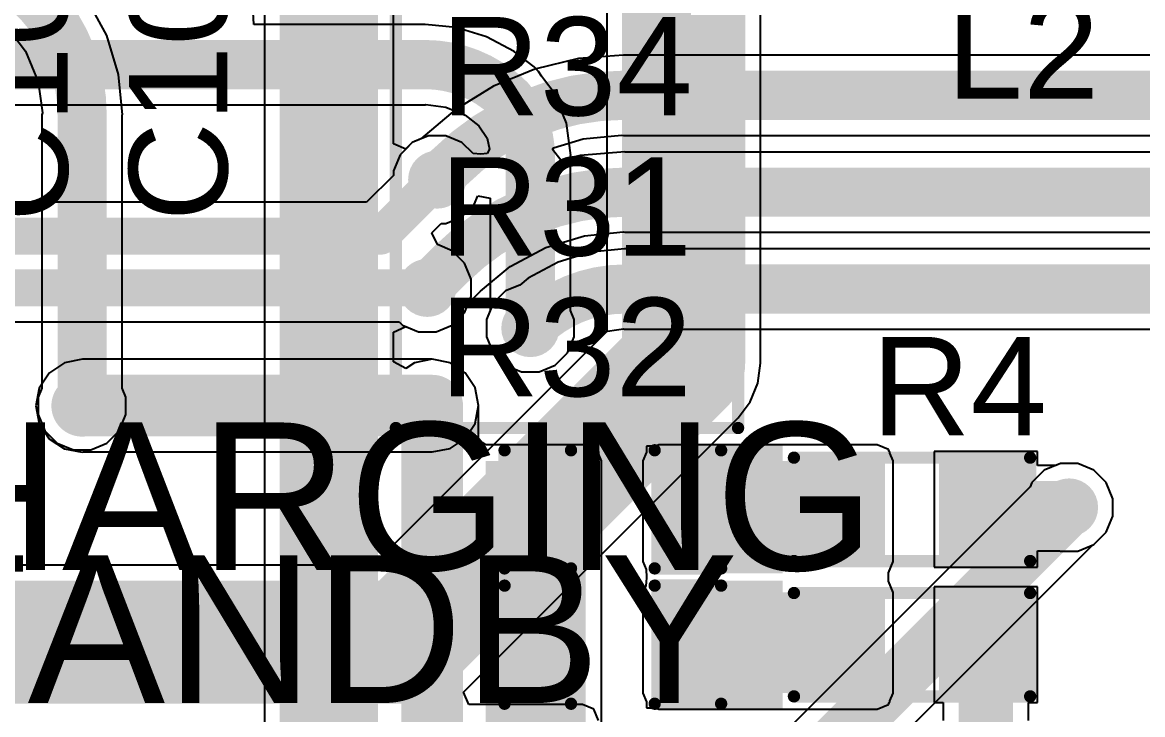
# Model space of a CAD drawing. Header units: millimetres. Extents: x -0.21 to 2.41, y -2.08 to 4.57.
# Drawn here: x 1.5797 to 2.035, y -0.9485 to -0.6672 of the extents above; entities that cross this region are included whole.
import ezdxf

# ---------------------------------------------------------------- set-up
doc = ezdxf.new("R2010")
doc.units = ezdxf.units.MM
doc.header["$MEASUREMENT"] = 0
for name, color, linetype in [('BottomLayer', 5, 'Continuous'), ('TopLayer', 1, 'Continuous'), ('TopOverlay', 2, 'Continuous'), ('TopPaste', 8, 'Continuous'), ('TopSolder', 216, 'Continuous'), ('ViaHoleLayer', 16, 'Continuous')]:
    doc.layers.add(name, color=color, linetype=linetype)
doc.styles.add('Arial', font='', dxfattribs={"height": 0.2})
doc.styles.get('Arial').set_extended_font_data('Arial')

# ---------------------------------------------------------------- blocks, each defined once
blk = doc.blocks.new('R___0603_85')
at = {"layer": 'TopLayer'}
for points in [[(-0.015, 0.0175), (-0.015, -0.0175), (-0.045, -0.0175), (-0.045, 0.0175)], [(0.045, 0.0175), (0.045, -0.0175), (0.015, -0.0175), (0.015, 0.0175)]]:
    blk.add_hatch(color=1, dxfattribs=at).paths.add_polyline_path(points)
at = {"layer": 'TopPaste'}
for points in [[(-0.015, 0.0175), (-0.015, -0.0175), (-0.045, -0.0175), (-0.045, 0.0175)], [(0.045, 0.0175), (0.045, -0.0175), (0.015, -0.0175), (0.015, 0.0175)]]:
    blk.add_hatch(color=8, dxfattribs=at).paths.add_polyline_path(points)
at = {"layer": 'TopSolder'}
for points in [[(-0.011, 0.0215), (-0.011, -0.0215), (-0.049, -0.0215), (-0.049, 0.0215)], [(0.049, 0.0215), (0.049, -0.0215), (0.011, -0.0215), (0.011, 0.0215)]]:
    blk.add_hatch(color=216, dxfattribs=at).paths.add_polyline_path(points)
at = {"layer": 'TopOverlay', "const_width": 0.005}
for points in [[(-0.048, -0.021), (-0.048, 0.021)], [(-0.048, 0.021), (0.048, 0.021)], [(0.048, -0.021), (0.048, 0.021)], [(-0.048, -0.021), (0.048, -0.021)]]:
    blk.add_lwpolyline(points, dxfattribs=at)
at = {"layer": 'TopOverlay', "const_width": 0.0025}
for points in [[(-0.04925, 0.021, 1), (-0.04675, 0.021, 1)], [(-0.04925, 0.021, 1), (-0.04675, 0.021, 1)], [(0.04675, 0.021, 1), (0.04925, 0.021, 1)], [(0.04675, 0.021, 1), (0.04925, 0.021, 1)], [(-0.04925, -0.021, 1), (-0.04675, -0.021, 1)], [(-0.04925, -0.021, 1), (-0.04675, -0.021, 1)], [(0.04675, -0.021, 1), (0.04925, -0.021, 1)], [(0.04675, -0.021, 1), (0.04925, -0.021, 1)]]:
    blk.add_lwpolyline(points, format="xyb", close=True, dxfattribs=at)
blk = doc.blocks.new('R___0603_86')
at = {"layer": 'TopLayer'}
for points in [[(-0.015, 0.0175), (-0.015, -0.0175), (-0.045, -0.0175), (-0.045, 0.0175)], [(0.045, 0.0175), (0.045, -0.0175), (0.015, -0.0175), (0.015, 0.0175)]]:
    blk.add_hatch(color=1, dxfattribs=at).paths.add_polyline_path(points)
at = {"layer": 'TopPaste'}
for points in [[(-0.015, 0.0175), (-0.015, -0.0175), (-0.045, -0.0175), (-0.045, 0.0175)], [(0.045, 0.0175), (0.045, -0.0175), (0.015, -0.0175), (0.015, 0.0175)]]:
    blk.add_hatch(color=8, dxfattribs=at).paths.add_polyline_path(points)
at = {"layer": 'TopSolder'}
for points in [[(-0.011, 0.0215), (-0.011, -0.0215), (-0.049, -0.0215), (-0.049, 0.0215)], [(0.049, 0.0215), (0.049, -0.0215), (0.011, -0.0215), (0.011, 0.0215)]]:
    blk.add_hatch(color=216, dxfattribs=at).paths.add_polyline_path(points)
at = {"layer": 'TopOverlay', "const_width": 0.005}
for points in [[(-0.048, -0.021), (-0.048, 0.021)], [(-0.048, 0.021), (0.048, 0.021)], [(0.048, -0.021), (0.048, 0.021)], [(-0.048, -0.021), (0.048, -0.021)]]:
    blk.add_lwpolyline(points, dxfattribs=at)
at = {"layer": 'TopOverlay', "const_width": 0.0025}
for points in [[(-0.04925, 0.021, 1), (-0.04675, 0.021, 1)], [(-0.04925, 0.021, 1), (-0.04675, 0.021, 1)], [(0.04675, 0.021, 1), (0.04925, 0.021, 1)], [(0.04675, 0.021, 1), (0.04925, 0.021, 1)], [(-0.04925, -0.021, 1), (-0.04675, -0.021, 1)], [(-0.04925, -0.021, 1), (-0.04675, -0.021, 1)], [(0.04675, -0.021, 1), (0.04925, -0.021, 1)], [(0.04675, -0.021, 1), (0.04925, -0.021, 1)]]:
    blk.add_lwpolyline(points, format="xyb", close=True, dxfattribs=at)
blk = doc.blocks.new('LED_0603_88')
at = {"layer": 'TopLayer'}
for points in [[(-0.03937, 0.01969), (-0.01969, 0.01969), (-0.01969, -0.01969), (-0.03937, -0.01969)], [(0.01969, 0.01969), (0.03937, 0.01969), (0.03937, -0.01969), (0.01969, -0.01969)]]:
    blk.add_hatch(color=1, dxfattribs=at).paths.add_polyline_path(points)
at = {"layer": 'TopOverlay'}
blk.add_hatch(color=2, dxfattribs=at).paths.add_polyline_path([(0.044, -0.026), (0.069, -0.026), (0.069, 0.026), (0.044, 0.026)])
at = {"layer": 'TopPaste'}
for points in [[(-0.03937, 0.01969), (-0.01969, 0.01969), (-0.01969, -0.01969), (-0.03937, -0.01969)], [(0.01969, 0.01969), (0.03937, 0.01969), (0.03937, -0.01969), (0.01969, -0.01969)]]:
    blk.add_hatch(color=8, dxfattribs=at).paths.add_polyline_path(points)
at = {"layer": 'TopSolder'}
for points in [[(-0.04337, 0.02369), (-0.01569, 0.02369), (-0.01569, -0.02369), (-0.04337, -0.02369)], [(0.01569, 0.02369), (0.04337, 0.02369), (0.04337, -0.02369), (0.01569, -0.02369)]]:
    blk.add_hatch(color=216, dxfattribs=at).paths.add_polyline_path(points)
at = {"layer": 'TopOverlay', "const_width": 0.005}
for points in [[(-0.044, 0.024), (-0.017, 0.024)], [(-0.044, -0.024), (-0.044, 0.024)], [(0.017, 0.024), (0.044, 0.024)], [(0.044, -0.024), (0.044, 0.024)], [(-0.044, -0.024), (-0.017, -0.024)], [(0.017, -0.024), (0.044, -0.024)]]:
    blk.add_lwpolyline(points, dxfattribs=at)
at = {"layer": 'TopOverlay', "const_width": 0.0025}
for points in [[(-0.04525, 0.024, 1), (-0.04275, 0.024, 1)], [(-0.04525, 0.024, 1), (-0.04275, 0.024, 1)], [(-0.01825, 0.024, 1), (-0.01575, 0.024, 1)], [(0.01575, 0.024, 1), (0.01825, 0.024, 1)], [(0.04275, 0.024, 1), (0.04525, 0.024, 1)], [(0.04275, 0.024, 1), (0.04525, 0.024, 1)], [(-0.04525, -0.024, 1), (-0.04275, -0.024, 1)], [(-0.04525, -0.024, 1), (-0.04275, -0.024, 1)], [(-0.01825, -0.024, 1), (-0.01575, -0.024, 1)], [(0.01575, -0.024, 1), (0.01825, -0.024, 1)], [(0.04275, -0.024, 1), (0.04525, -0.024, 1)], [(0.04275, -0.024, 1), (0.04525, -0.024, 1)]]:
    blk.add_lwpolyline(points, format="xyb", close=True, dxfattribs=at)
blk = doc.blocks.new('LED_0603_89')
at = {"layer": 'TopLayer'}
for points in [[(-0.03937, 0.01969), (-0.01969, 0.01969), (-0.01969, -0.01969), (-0.03937, -0.01969)], [(0.01969, 0.01969), (0.03937, 0.01969), (0.03937, -0.01969), (0.01969, -0.01969)]]:
    blk.add_hatch(color=1, dxfattribs=at).paths.add_polyline_path(points)
at = {"layer": 'TopOverlay'}
blk.add_hatch(color=2, dxfattribs=at).paths.add_polyline_path([(0.044, -0.026), (0.069, -0.026), (0.069, 0.026), (0.044, 0.026)])
at = {"layer": 'TopPaste'}
for points in [[(-0.03937, 0.01969), (-0.01969, 0.01969), (-0.01969, -0.01969), (-0.03937, -0.01969)], [(0.01969, 0.01969), (0.03937, 0.01969), (0.03937, -0.01969), (0.01969, -0.01969)]]:
    blk.add_hatch(color=8, dxfattribs=at).paths.add_polyline_path(points)
at = {"layer": 'TopSolder'}
for points in [[(-0.04337, 0.02369), (-0.01569, 0.02369), (-0.01569, -0.02369), (-0.04337, -0.02369)], [(0.01569, 0.02369), (0.04337, 0.02369), (0.04337, -0.02369), (0.01569, -0.02369)]]:
    blk.add_hatch(color=216, dxfattribs=at).paths.add_polyline_path(points)
at = {"layer": 'TopOverlay', "const_width": 0.005}
for points in [[(-0.044, 0.024), (-0.017, 0.024)], [(-0.044, -0.024), (-0.044, 0.024)], [(0.017, 0.024), (0.044, 0.024)], [(0.044, -0.024), (0.044, 0.024)], [(-0.044, -0.024), (-0.017, -0.024)], [(0.017, -0.024), (0.044, -0.024)]]:
    blk.add_lwpolyline(points, dxfattribs=at)
at = {"layer": 'TopOverlay', "const_width": 0.0025}
for points in [[(-0.04525, 0.024, 1), (-0.04275, 0.024, 1)], [(-0.04525, 0.024, 1), (-0.04275, 0.024, 1)], [(-0.01825, 0.024, 1), (-0.01575, 0.024, 1)], [(0.01575, 0.024, 1), (0.01825, 0.024, 1)], [(0.04275, 0.024, 1), (0.04525, 0.024, 1)], [(0.04275, 0.024, 1), (0.04525, 0.024, 1)], [(-0.04525, -0.024, 1), (-0.04275, -0.024, 1)], [(-0.04525, -0.024, 1), (-0.04275, -0.024, 1)], [(-0.01825, -0.024, 1), (-0.01575, -0.024, 1)], [(0.01575, -0.024, 1), (0.01825, -0.024, 1)], [(0.04275, -0.024, 1), (0.04525, -0.024, 1)], [(0.04275, -0.024, 1), (0.04525, -0.024, 1)]]:
    blk.add_lwpolyline(points, format="xyb", close=True, dxfattribs=at)

msp = doc.modelspace()

# ---------------------------------------------------------------- hatches: boundary and pattern name
at = {"layer": 'BottomLayer'}
h = msp.add_hatch(color=5, dxfattribs=at)
edge = h.paths.add_edge_path()
edge.add_arc((1.74828, -0.73105), 0.01181, 0, 360)
h = msp.add_hatch(color=5, dxfattribs=at)
edge = h.paths.add_edge_path()
edge.add_arc((1.74428, -0.77505), 0.01181, 0, 360)
h = msp.add_hatch(color=5, dxfattribs=at)
edge = h.paths.add_edge_path()
edge.add_arc((1.78615, -0.79139), 0.01181, 0, 360)
h = msp.add_hatch(color=5, dxfattribs=at)
edge = h.paths.add_edge_path()
edge.add_arc((1.604, -0.823), 0.01181, 0, 360)
h = msp.add_hatch(color=5, dxfattribs=at)
edge = h.paths.add_edge_path()
edge.add_arc((1.74628, -0.82288), 0.01181, 0, 360)
h = msp.add_hatch(color=5, dxfattribs=at)
edge = h.paths.add_edge_path()
edge.add_arc((2.00508, -0.86428), 0.01181, 0, 360)
at = {"layer": 'TopLayer'}
h = msp.add_hatch(color=1, dxfattribs=at)
edge = h.paths.add_edge_path()
edge.add_arc((1.74828, -0.73105), 0.01181, 0, 360)
h = msp.add_hatch(color=1, dxfattribs=at)
edge = h.paths.add_edge_path()
edge.add_arc((1.74428, -0.77505), 0.01181, 0, 360)
h = msp.add_hatch(color=1, dxfattribs=at)
edge = h.paths.add_edge_path()
edge.add_arc((1.78615, -0.79139), 0.01181, 0, 360)
h = msp.add_hatch(color=1, dxfattribs=at)
edge = h.paths.add_edge_path()
edge.add_arc((1.604, -0.823), 0.01181, 0, 360)
h = msp.add_hatch(color=1, dxfattribs=at)
edge = h.paths.add_edge_path()
edge.add_arc((1.74628, -0.82288), 0.01181, 0, 360)
for points in [[(1.80857, -0.84536), (1.768, -0.84536), (1.768, -0.988), (1.80857, -0.988)], [(1.83837, -0.88628), (1.92708, -0.88628), (1.92708, -0.84536), (1.83837, -0.84536)], [(1.83837, -0.93973), (1.92708, -0.93973), (1.92708, -0.89882), (1.83837, -0.89882)]]:
    msp.add_hatch(color=1, dxfattribs=at).paths.add_polyline_path(points)
h = msp.add_hatch(color=1, dxfattribs=at)
edge = h.paths.add_edge_path()
edge.add_arc((2.00508, -0.86428), 0.01181, 0, 360)
at = {"layer": 'ViaHoleLayer'}
h = msp.add_hatch(color=16, dxfattribs=at)
edge = h.paths.add_edge_path()
edge.add_arc((1.74828, -0.73105), 0.00591, 0, 360)
h = msp.add_hatch(color=16, dxfattribs=at)
edge = h.paths.add_edge_path()
edge.add_arc((1.74428, -0.77505), 0.00591, 0, 360)
h = msp.add_hatch(color=16, dxfattribs=at)
edge = h.paths.add_edge_path()
edge.add_arc((1.78615, -0.79139), 0.00591, 0, 360)
h = msp.add_hatch(color=16, dxfattribs=at)
edge = h.paths.add_edge_path()
edge.add_arc((1.604, -0.823), 0.00591, 0, 360)
h = msp.add_hatch(color=16, dxfattribs=at)
edge = h.paths.add_edge_path()
edge.add_arc((1.74628, -0.82288), 0.00591, 0, 360)
h = msp.add_hatch(color=16, dxfattribs=at)
edge = h.paths.add_edge_path()
edge.add_arc((2.00508, -0.86428), 0.00591, 0, 360)

# ---------------------------------------------------------------- linework, layer by layer
at = {"layer": 'BottomLayer'}
for p, q in [((1.81719, -0.64498), (1.81719, -0.79274)), ((1.87973, -0.80569), (1.87973, -0.65049)), ((1.67372, -0.668), (1.67347, -0.663)), ((1.74334, -0.668), (1.67372, -0.668)), ((1.75606, -0.66925), (1.74334, -0.668)), ((1.74334, -0.668), (1.74334, -0.668)), ((1.7683, -0.67297), (1.75606, -0.66925)), ((1.77958, -0.67899), (1.7683, -0.67297)), ((1.78305, -0.68184), (1.77958, -0.67899)), ((1.7849, -0.68307), (1.78305, -0.68184)), ((1.78769, -0.68525), (1.7849, -0.68307)), ((1.78947, -0.68711), (1.78769, -0.68525)), ((1.79075, -0.68903), (1.78946, -0.68711)), ((1.78946, -0.68711), (1.78947, -0.68711)), ((1.79186, -0.69069), (1.79075, -0.68903)), ((1.79577, -0.69579), (1.79186, -0.69069)), ((1.80085, -0.70806), (1.79577, -0.69579)), ((1.55464, -0.70063), (1.74334, -0.70063)), ((1.74334, -0.70063), (1.74362, -0.70057)), ((1.74362, -0.70057), (1.7518, -0.70165)), ((1.7518, -0.70165), (1.75969, -0.70492)), ((1.75969, -0.70492), (1.76523, -0.70917)), ((1.76523, -0.70917), (1.76861, -0.71423)), ((1.80259, -0.72123), (1.80085, -0.70806)), ((1.74474, -0.71324), (1.73819, -0.71595)), ((1.75182, -0.71324), (1.74474, -0.71324)), ((1.75837, -0.71595), (1.75182, -0.71324)), ((1.76861, -0.71423), (1.7695, -0.71871)), ((1.73819, -0.71595), (1.73318, -0.72096)), ((1.76288, -0.72046), (1.75837, -0.71595)), ((1.7695, -0.71871), (1.76858, -0.72044)), ((1.73318, -0.72096), (1.73047, -0.7275)), ((1.76599, -0.7207), (1.76288, -0.72046)), ((1.76858, -0.72044), (1.76599, -0.7207)), ((1.80247, -0.78423), (1.80247, -0.72123)), ((1.80247, -0.72123), (1.80259, -0.72123)), ((1.73047, -0.7275), (1.73047, -0.72939)), ((1.73047, -0.72939), (1.71958, -0.74028)), ((1.71958, -0.74028), (0.70575, -0.74028)), ((1.75837, -0.74615), (1.76338, -0.74114)), ((1.76338, -0.74114), (1.76484, -0.73761)), ((1.76484, -0.73761), (1.76984, -0.7386)), ((1.76984, -0.7386), (1.76984, -0.78423)), ((1.75182, -0.74886), (1.75837, -0.74615)), ((1.74617, -0.75262), (1.74993, -0.74886)), ((1.74993, -0.74886), (1.75182, -0.74886)), ((1.74839, -0.75747), (1.74617, -0.75262)), ((1.75437, -0.75995), (1.74839, -0.75747)), ((1.75938, -0.76496), (1.75437, -0.75995)), ((1.76209, -0.7715), (1.75938, -0.76496)), ((1.76209, -0.77859), (1.76209, -0.7715)), ((1.75938, -0.78514), (1.76209, -0.77859)), ((1.75437, -0.79015), (1.75938, -0.78514)), ((1.76984, -0.78423), (1.76834, -0.78785)), ((1.80396, -0.78785), (1.80247, -0.78423)), ((0.68626, -0.78881), (1.73285, -0.78881)), ((1.73285, -0.78881), (1.73419, -0.79015)), ((1.73419, -0.79015), (1.74074, -0.79286)), ((1.74782, -0.79286), (1.75437, -0.79015)), ((1.76834, -0.78785), (1.76834, -0.79493)), ((1.80396, -0.79493), (1.80396, -0.78785)), ((1.81719, -0.79274), (1.72221, -0.88773)), ((1.74074, -0.79286), (1.74782, -0.79286)), ((1.76834, -0.79493), (1.77105, -0.80148)), ((1.80125, -0.80148), (1.80396, -0.79493)), ((1.5969, -0.80545), (1.59078, -0.80954)), ((1.60412, -0.80402), (1.5969, -0.80545)), ((1.74628, -0.80402), (1.60412, -0.80402)), ((1.7535, -0.80545), (1.74628, -0.80402)), ((1.75962, -0.80954), (1.7535, -0.80545)), ((1.77105, -0.80148), (1.77606, -0.80649)), ((1.79624, -0.80649), (1.80125, -0.80148)), ((1.87866, -0.81379), (1.87973, -0.80569)), ((1.87973, -0.80569), (1.87973, -0.80569)), ((1.59066, -0.80966), (1.58657, -0.81578)), ((1.59078, -0.80954), (1.59066, -0.80966)), ((1.76371, -0.81566), (1.75962, -0.80954)), ((1.77606, -0.80649), (1.78261, -0.8092)), ((1.78261, -0.8092), (1.7897, -0.8092)), ((1.7897, -0.8092), (1.79624, -0.80649)), ((1.87554, -0.82133), (1.87866, -0.81379)), ((1.58657, -0.81578), (1.58514, -0.823)), ((1.76514, -0.82288), (1.76371, -0.81566)), ((1.58514, -0.823), (1.58657, -0.83022)), ((1.76371, -0.8301), (1.76514, -0.82288)), ((1.87057, -0.8278), (1.87554, -0.82133)), ((1.75904, -0.93934), (1.87057, -0.8278)), ((1.87057, -0.8278), (1.87057, -0.8278)), ((1.58657, -0.83022), (1.59066, -0.83634)), ((1.75962, -0.83622), (1.76371, -0.8301)), ((1.59066, -0.83634), (1.59678, -0.84043)), ((1.7535, -0.84031), (1.75962, -0.83622)), ((1.59678, -0.84043), (1.604, -0.84186)), ((1.604, -0.84186), (1.60461, -0.84174)), ((1.60461, -0.84174), (1.74628, -0.84174)), ((1.74628, -0.84174), (1.7535, -0.84031)), ((2.00154, -0.84646), (1.99499, -0.84918)), ((2.00862, -0.84646), (2.00154, -0.84646)), ((2.01517, -0.84918), (2.00862, -0.84646)), ((1.99499, -0.84918), (1.98998, -0.85419)), ((2.02018, -0.85419), (2.01517, -0.84918)), ((1.98998, -0.85419), (1.98928, -0.85589)), ((2.02289, -0.86073), (2.02018, -0.85419)), ((1.98928, -0.85589), (1.88852, -0.95665)), ((2.02289, -0.86782), (2.02289, -0.86073)), ((2.02018, -0.87436), (2.02289, -0.86782)), ((2.01517, -0.87937), (2.02018, -0.87436)), ((1.9138, -0.98039), (2.01457, -0.87962)), ((2.01457, -0.87962), (2.01517, -0.87937)), ((1.72221, -0.88773), (1.13055, -0.88773)), ((1.76111, -0.94434), (1.75904, -0.93934)), ((1.8073, -0.94434), (1.76111, -0.94434)), ((1.81189, -0.94624), (1.8073, -0.94434)), ((1.81379, -0.95083), (1.81189, -0.94624))]:
    msp.add_line(p, q, dxfattribs=at)
for points, const_width in [([(1.84846, -0.80569), (1.84846, -0.61867)], 0.05), ([(1.55244, -0.68431), (1.74334, -0.68431)], 0.02), ([(1.78615, -0.79139), (1.78615, -0.72123)], 0.02), ([(1.72528, -0.75405), (1.74828, -0.73105)], 0.015), ([(0.70005, -0.75405), (1.72528, -0.75405)], 0.015), ([(0.68626, -0.77505), (1.74428, -0.77505)], 0.015), ([(1.73516, -0.919), (1.84846, -0.80569)], 0.05), ([(1.604, -0.823), (1.60412, -0.82288)], 0.025), ([(1.60412, -0.82288), (1.74628, -0.82288)], 0.025), ([(1.898, -0.97168), (2.00508, -0.8646)], 0.022), ([(2.00508, -0.8646), (2.00508, -0.86428)], 0.022), ([(1.535, -0.919), (1.73516, -0.919)], 0.05)]:
    msp.add_lwpolyline(points, dxfattribs=dict(at, const_width=const_width))
for points, const_width in [([(1.73834, -0.68431, 1), (1.74834, -0.68431, 1)], 0.01), ([(1.73834, -0.68431, 1), (1.74834, -0.68431, 1)], 0.01), ([(1.76836, -0.69461, 1), (1.77836, -0.69461, 1)], 0.01), ([(1.76836, -0.69461, 1), (1.77836, -0.69461, 1)], 0.01), ([(1.77106, -0.69687, 1), (1.78106, -0.69687, 1)], 0.01), ([(1.77293, -0.69864, 1), (1.78293, -0.69864, 1)], 0.01), ([(1.78115, -0.72123, 1), (1.79115, -0.72123, 1)], 0.01), ([(1.78115, -0.72123, 1), (1.79115, -0.72123, 1)], 0.01), ([(1.74453, -0.73105, 1), (1.75203, -0.73105, 1)], 0.0075), ([(1.72153, -0.75405, 1), (1.72903, -0.75405, 1)], 0.0075), ([(1.72153, -0.75405, 1), (1.72903, -0.75405, 1)], 0.0075), ([(1.74053, -0.77505, 1), (1.74803, -0.77505, 1)], 0.0075), ([(1.78115, -0.79139, 1), (1.79115, -0.79139, 1)], 0.01), ([(1.83596, -0.80569, 1), (1.86096, -0.80569, 1)], 0.025), ([(1.83596, -0.80569, 1), (1.86096, -0.80569, 1)], 0.025), ([(1.59775, -0.823, 1), (1.61025, -0.823, 1)], 0.0125), ([(1.59787, -0.82288, 1), (1.61037, -0.82288, 1)], 0.0125), ([(1.59787, -0.82288, 1), (1.61037, -0.82288, 1)], 0.0125), ([(1.74003, -0.82288, 1), (1.75253, -0.82288, 1)], 0.0125), ([(1.99958, -0.86428, 1), (2.01058, -0.86428, 1)], 0.011), ([(1.99958, -0.8646, 1), (2.01058, -0.8646, 1)], 0.011), ([(1.99958, -0.8646, 1), (2.01058, -0.8646, 1)], 0.011), ([(1.72266, -0.919, 1), (1.74766, -0.919, 1)], 0.025), ([(1.72266, -0.919, 1), (1.74766, -0.919, 1)], 0.025)]:
    msp.add_lwpolyline(points, format="xyb", close=True, dxfattribs=dict(at, const_width=const_width))
at = {"layer": 'BottomLayer', "const_width": 0.02}
for points in [[(1.74334, -0.68431, -0.166702), (1.77336, -0.69461)], [(1.77336, -0.69461, -0.031173), (1.77793, -0.69864)], [(1.77606, -0.69687, -0.198912), (1.78615, -0.72123)]]:
    msp.add_lwpolyline(points, format="xyb", dxfattribs=at)
at = {"layer": 'TopLayer'}
for p, q in [((1.67805, -0.61581), (1.67805, -1.16505)), ((1.7305, -0.71656), (1.7305, -0.61639)), ((1.61401, -0.67253), (1.60624, -0.658)), ((1.57283, -0.66822), (1.58103, -0.6789)), ((1.61879, -0.6883), (1.61401, -0.67253)), ((1.58103, -0.6789), (1.58618, -0.69135)), ((1.80576, -0.68186), (1.788, -0.68612)), ((1.82396, -0.68043), (1.80576, -0.68186)), ((1.82396, -0.68047), (1.82396, -0.68043)), ((2.21811, -0.68047), (1.82396, -0.68047)), ((1.788, -0.68612), (1.77113, -0.69311)), ((1.58618, -0.69135), (1.58784, -0.70393)), ((1.6204, -0.7047), (1.61879, -0.6883)), ((1.77113, -0.69311), (1.75557, -0.70265)), ((1.58784, -0.70393), (1.58769, -0.7047)), ((1.58769, -0.7047), (1.58769, -0.81584)), ((1.62031, -0.81584), (1.62031, -0.7047)), ((1.62031, -0.7047), (1.6204, -0.7047)), ((1.75557, -0.70265), (1.7417, -0.71449)), ((1.7417, -0.71449), (1.73819, -0.71595)), ((1.79552, -0.71816), (1.80759, -0.71449)), ((1.80759, -0.71449), (1.82323, -0.71295)), ((1.82323, -0.71295), (1.82396, -0.7131)), ((1.82396, -0.7131), (2.26328, -0.7131)), ((1.7355, -0.71863), (1.7305, -0.71656)), ((1.73819, -0.71595), (1.7355, -0.71863)), ((1.79518, -0.71878), (1.79552, -0.71816)), ((1.79851, -0.72312), (1.79518, -0.71878)), ((1.80639, -0.72123), (1.79851, -0.72312)), ((1.82459, -0.7198), (1.80639, -0.72123)), ((1.82459, -0.71984), (1.82459, -0.7198)), ((2.26328, -0.71984), (1.82459, -0.71984)), ((1.79248, -0.75864), (1.80822, -0.75386)), ((1.80822, -0.75386), (1.82386, -0.75232)), ((1.82386, -0.75232), (1.82459, -0.75247)), ((1.82459, -0.75247), (2.26328, -0.75247)), ((1.77798, -0.76639), (1.79248, -0.75864)), ((1.82445, -0.75919), (1.81069, -0.76054)), ((1.82445, -0.75921), (1.82445, -0.75919)), ((2.26328, -0.75921), (1.82445, -0.75921)), ((1.79747, -0.76455), (1.78528, -0.77107)), ((1.81069, -0.76054), (1.79747, -0.76455)), ((1.76583, -0.77636), (1.77798, -0.76639)), ((1.78528, -0.77107), (1.78183, -0.7739)), ((1.76088, -0.78152), (1.76541, -0.77698)), ((1.76541, -0.77698), (1.76583, -0.77636)), ((1.77606, -0.77629), (1.77105, -0.7813)), ((1.78183, -0.7739), (1.77606, -0.77629)), ((1.75938, -0.78514), (1.76088, -0.78152)), ((1.77105, -0.7813), (1.76834, -0.78785)), ((1.75437, -0.79015), (1.75938, -0.78514)), ((1.7305, -0.79299), (1.7355, -0.79069)), ((1.7355, -0.79069), (1.74074, -0.79286)), ((1.74782, -0.79286), (1.75437, -0.79015)), ((1.76834, -0.78785), (1.76834, -0.79493)), ((1.81462, -0.793), (1.82403, -0.79176)), ((1.82403, -0.79176), (1.82445, -0.79184)), ((1.82445, -0.79184), (2.26328, -0.79184)), ((1.7305, -0.80516), (1.7305, -0.79299)), ((1.74074, -0.79286), (1.74782, -0.79286)), ((1.76834, -0.79493), (1.77105, -0.80148)), ((1.80546, -0.79679), (1.81462, -0.793)), ((1.80125, -0.80148), (1.80214, -0.79934)), ((1.80214, -0.79934), (1.80546, -0.79679)), ((1.7355, -0.80783), (1.7305, -0.80516)), ((1.73906, -0.80545), (1.7355, -0.80783)), ((1.74628, -0.80402), (1.73906, -0.80545)), ((1.7535, -0.80545), (1.74628, -0.80402)), ((1.75962, -0.80954), (1.7535, -0.80545)), ((1.77105, -0.80148), (1.77606, -0.80649)), ((1.79624, -0.80649), (1.80125, -0.80148)), ((1.76371, -0.81566), (1.75962, -0.80954)), ((1.77606, -0.80649), (1.78261, -0.8092)), ((1.78261, -0.8092), (1.7897, -0.8092)), ((1.7897, -0.8092), (1.79624, -0.80649)), ((1.58769, -0.81584), (1.58619, -0.81946)), ((1.62181, -0.81946), (1.62031, -0.81584)), ((1.76514, -0.82288), (1.76371, -0.81566)), ((1.58619, -0.81946), (1.58619, -0.82654)), ((1.62181, -0.82654), (1.62181, -0.81946)), ((1.76514, -0.83696), (1.76514, -0.82288)), ((1.58619, -0.82654), (1.5889, -0.83309)), ((1.6191, -0.83309), (1.62181, -0.82654)), ((1.5889, -0.83309), (1.59391, -0.8381)), ((1.61409, -0.8381), (1.6191, -0.83309)), ((1.768, -0.83887), (1.76514, -0.83696)), ((1.59391, -0.8381), (1.60046, -0.84081)), ((1.60046, -0.84081), (1.60754, -0.84081)), ((1.60754, -0.84081), (1.61409, -0.8381)), ((1.80857, -0.83887), (1.768, -0.83887)), ((1.81316, -0.84077), (1.80857, -0.83887)), ((1.81506, -0.84536), (1.81316, -0.84077)), ((1.83337, -0.84175), (1.83187, -0.84536)), ((1.83717, -0.83936), (1.83337, -0.83936)), ((1.83337, -0.83936), (1.83337, -0.84175)), ((1.83837, -0.83887), (1.83717, -0.83936)), ((1.92708, -0.83887), (1.83837, -0.83887)), ((1.93167, -0.84077), (1.92708, -0.83887)), ((1.932, -0.84155), (1.93167, -0.84077)), ((1.93228, -0.84155), (1.932, -0.84155)), ((1.93228, -0.84223), (1.93228, -0.84155)), ((1.99228, -0.84155), (1.95028, -0.84155)), ((1.95028, -0.84155), (1.95028, -0.88855)), ((1.99228, -0.84725), (1.99228, -0.84155)), ((1.81506, -0.988), (1.81506, -0.84536)), ((1.83187, -0.84536), (1.83187, -0.88628)), ((1.93358, -0.84536), (1.93228, -0.84223)), ((1.93358, -0.88628), (1.93358, -0.84536)), ((2.00154, -0.84646), (1.99964, -0.84725)), ((2.00862, -0.84646), (2.00154, -0.84646)), ((2.01517, -0.84918), (2.00862, -0.84646)), ((1.99964, -0.84725), (1.99228, -0.84725)), ((2.02018, -0.85419), (2.01517, -0.84918)), ((2.02289, -0.86073), (2.02018, -0.85419)), ((2.02289, -0.86782), (2.02289, -0.86073)), ((2.02018, -0.87436), (2.02289, -0.86782)), ((2.01517, -0.87937), (2.02018, -0.87436)), ((1.99228, -0.88855), (1.99228, -0.88192)), ((1.99228, -0.88192), (2.00113, -0.88192)), ((2.00113, -0.88192), (2.00154, -0.88209)), ((2.00154, -0.88209), (2.00862, -0.88209)), ((2.00862, -0.88209), (2.01517, -0.87937)), ((1.83187, -0.88628), (1.83318, -0.88944)), ((1.93167, -0.89087), (1.93358, -0.88628)), ((1.83318, -0.88944), (1.8333, -0.89255)), ((1.93167, -0.89423), (1.93167, -0.89087)), ((1.95028, -0.88855), (1.99228, -0.88855)), ((1.83305, -0.89598), (1.83187, -0.89882)), ((1.83321, -0.89481), (1.83305, -0.89598)), ((1.8333, -0.89255), (1.83321, -0.89481)), ((1.93358, -0.89882), (1.93167, -0.89423)), ((1.99228, -0.89655), (1.95028, -0.89655)), ((1.95028, -0.89655), (1.95028, -0.94355)), ((1.99228, -0.94355), (1.99228, -0.89655)), ((1.83187, -0.89882), (1.83187, -0.93973)), ((1.93358, -0.93973), (1.93358, -0.89882)), ((1.83187, -0.93973), (1.83337, -0.94334)), ((1.93228, -0.94286), (1.93358, -0.93973)), ((1.83337, -0.94334), (1.83337, -0.94573)), ((1.83337, -0.94573), (1.83717, -0.94573)), ((1.83717, -0.94573), (1.83837, -0.94623)), ((1.83837, -0.94623), (1.92708, -0.94623)), ((1.92708, -0.94623), (1.93167, -0.94432)), ((1.93167, -0.94432), (1.932, -0.94355)), ((1.932, -0.94355), (1.93228, -0.94355)), ((1.93228, -0.94355), (1.93228, -0.94286)), ((1.95028, -0.94355), (1.95394, -0.94355)), ((1.95394, -0.94355), (1.95394, -0.95083)), ((1.98862, -0.95083), (1.98862, -0.94355)), ((1.98862, -0.94355), (1.99228, -0.94355))]:
    msp.add_line(p, q, dxfattribs=at)
for points, const_width in [([(1.70428, -1.16505), (1.70428, -0.60176)], 0.04), ([(1.82396, -0.69679), (2.26328, -0.69679)], 0.02), ([(1.604, -0.823), (1.604, -0.7047)], 0.02), ([(1.74828, -0.73105), (1.75325, -0.72608)], 0.02), ([(1.82459, -0.73616), (2.26328, -0.73616)], 0.02), ([(1.74428, -0.77505), (1.75388, -0.76545)], 0.02), ([(1.82445, -0.77553), (2.26328, -0.77553)], 0.02), ([(1.74628, -0.97097), (1.74628, -0.82288)], 0.025), ([(1.96974, -0.86459), (2.00508, -0.86459)], 0.022), ([(1.97128, -0.95083), (1.97128, -0.92005)], 0.02201)]:
    msp.add_lwpolyline(points, dxfattribs=dict(at, const_width=const_width))
for points, const_width in [([(1.53635, -0.63705, -0.414214), (1.604, -0.7047)], 0.02), ([(1.75325, -0.72608, -0.198912), (1.82396, -0.69679)], 0.02), ([(1.75388, -0.76545, -0.198912), (1.82459, -0.73616)], 0.02), ([(1.7863, -0.79125, -0.197939), (1.82445, -0.77553)], 0.02), ([(1.78615, -0.79139, -0.000937), (1.7863, -0.79125)], 0.02), ([(1.97128, -0.95083, -0.198912), (1.95062, -1.0007)], 0.02201)]:
    msp.add_lwpolyline(points, format="xyb", dxfattribs=dict(at, const_width=const_width))
for points, const_width in [([(1.81896, -0.69679, 1), (1.82896, -0.69679, 1)], 0.01), ([(1.81896, -0.69679, 1), (1.82896, -0.69679, 1)], 0.01), ([(1.599, -0.7047, 1), (1.609, -0.7047, 1)], 0.01), ([(1.599, -0.7047, 1), (1.609, -0.7047, 1)], 0.01), ([(1.74825, -0.72608, 1), (1.75825, -0.72608, 1)], 0.01), ([(1.74825, -0.72608, 1), (1.75825, -0.72608, 1)], 0.01), ([(1.74328, -0.73105, 1), (1.75328, -0.73105, 1)], 0.01), ([(1.81959, -0.73616, 1), (1.82959, -0.73616, 1)], 0.01), ([(1.81959, -0.73616, 1), (1.82959, -0.73616, 1)], 0.01), ([(1.74888, -0.76545, 1), (1.75888, -0.76545, 1)], 0.01), ([(1.74888, -0.76545, 1), (1.75888, -0.76545, 1)], 0.01), ([(1.73928, -0.77505, 1), (1.74928, -0.77505, 1)], 0.01), ([(1.81945, -0.77553, 1), (1.82945, -0.77553, 1)], 0.01), ([(1.81945, -0.77553, 1), (1.82945, -0.77553, 1)], 0.01), ([(1.78115, -0.79139, 1), (1.79115, -0.79139, 1)], 0.01), ([(1.7813, -0.79125, 1), (1.7913, -0.79125, 1)], 0.01), ([(1.7813, -0.79125, 1), (1.7913, -0.79125, 1)], 0.01), ([(1.599, -0.823, 1), (1.609, -0.823, 1)], 0.01), ([(1.74003, -0.82288, 1), (1.75253, -0.82288, 1)], 0.0125), ([(1.96424, -0.86459, 1), (1.97524, -0.86459, 1)], 0.011), ([(1.99958, -0.86459, 1), (2.01058, -0.86459, 1)], 0.011), ([(1.96578, -0.92005, 1), (1.97678, -0.92005, 1)], 0.011), ([(1.96578, -0.95083, 1), (1.97678, -0.95083, 1)], 0.011), ([(1.96578, -0.95083, 1), (1.97678, -0.95083, 1)], 0.011)]:
    msp.add_lwpolyline(points, format="xyb", close=True, dxfattribs=dict(at, const_width=const_width))
at = {"layer": 'TopOverlay', "const_width": 0.005}
for points in [[(1.7315, -0.832), (1.7315, -0.59676)], [(1.87057, -0.832), (1.87057, -0.59676)], [(1.7315, -0.832), (1.87057, -0.832)]]:
    msp.add_lwpolyline(points, dxfattribs=at)
at = {"layer": 'TopOverlay', "const_width": 0.0025}
for points in [[(1.73025, -0.832, 1), (1.73275, -0.832, 1)], [(1.73025, -0.832, 1), (1.73275, -0.832, 1)], [(1.86932, -0.832, 1), (1.87182, -0.832, 1)], [(1.86932, -0.832, 1), (1.87182, -0.832, 1)]]:
    msp.add_lwpolyline(points, format="xyb", close=True, dxfattribs=at)

# ---------------------------------------------------------------- block references
for name, p in [('LED_0603_88', (1.81968, -0.86505)), ('R___0603_85', (1.94128, -0.86505)), ('LED_0603_89', (1.81968, -0.92005)), ('R___0603_86', (1.94128, -0.92005))]:
    msp.add_blockref(name, p)

# ---------------------------------------------------------------- texts
at = {"layer": 'TopOverlay', "style": 'Arial'}
for s, height, rotation, p in [('C102', 0.04, 90, (1.59815, -0.74836)), ('C103', 0.04, 90, (1.66303, -0.74806)), ('CHARGING', 0.06, 360, (1.47474, -0.88975)), ('STANDBY', 0.06, 360, (1.47474, -0.94375))]:
    msp.add_text(s, height=height, rotation=rotation, dxfattribs=at).set_placement(p)
for s, p in [('L2', (1.95526, -0.69812)), ('R34', (1.74968, -0.70499)), ('R31', (1.74935, -0.76199)), ('R32', (1.74936, -0.81909)), ('R4', (1.92468, -0.83499))]:
    msp.add_text(s, height=0.04, dxfattribs=at).set_placement(p)

doc.saveas('drawing.dxf')
